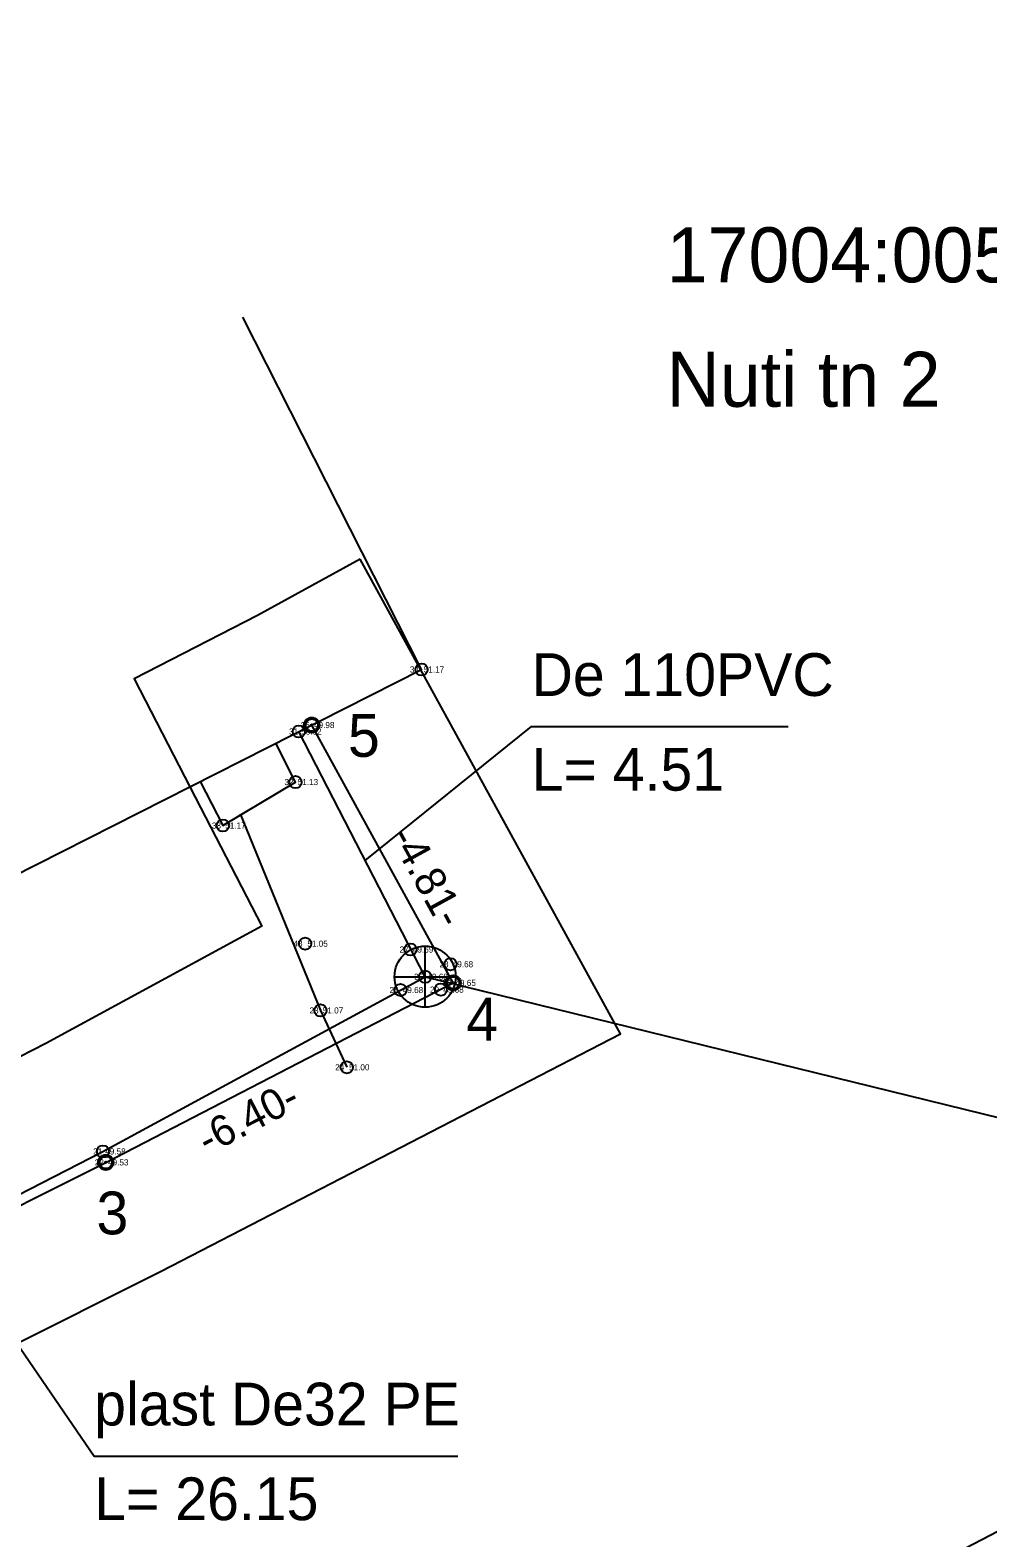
# Model space of a CAD drawing. Extents: x 643353 to 643456, y 6457579 to 6457724.
# Drawn here: x 643401.41 to 643417.09, y 6457667.87 to 6457692.55 of the extents above; entities that cross this region are included whole.
import ezdxf

# ---------------------------------------------------------------- set-up
doc = ezdxf.new("R2010")
doc.units = 0
for name, color, linetype in [('ABIJOONIS', 7, 'Continuous'), ('HOONE', 7, 'Continuous'), ('JOONSIDE', 7, 'Continuous'), ('KKAEV', 7, 'Continuous'), ('KOORDPUNKT', 7, 'Continuous'), ('KTRASS', 7, 'Continuous'), ('MOOTKORG', 7, 'Continuous'), ('MOOTMPUNKT', 7, 'Continuous'), ('MOOTNR', 7, 'Continuous'), ('MOOTPIIR', 7, 'Continuous'), ('PIIR', 7, 'Continuous'), ('RAJATIS', 7, 'Continuous'), ('VTRASS', 7, 'Continuous')]:
    doc.layers.add(name, color=color, linetype=linetype)

msp = doc.modelspace()

# ---------------------------------------------------------------- linework, layer by layer
at = {"layer": 'ABIJOONIS'}
msp.add_lwpolyline([(643407.878, 6457677.055), (643417.92, 6457674.586)], dxfattribs=at)
at = {"layer": 'HOONE'}
msp.add_lwpolyline([(643393.521, 6457681.151), (643396.064, 6457676.13), (643407.818, 6457682.084), (643404.897, 6457687.851)], dxfattribs=at)
at = {"layer": 'KKAEV'}
for p, q in [((643407.878, 6457676.555), (643407.878, 6457677.555)), ((643407.378, 6457677.055), (643408.378, 6457677.055))]:
    msp.add_line(p, q, dxfattribs=at)
msp.add_circle((643407.878, 6457677.055), 0.5, dxfattribs=at)
at = {"layer": 'KOORDPUNKT'}
for centre, radius in [((643406.022, 6457681.174), 0.125), ((643406.022, 6457681.174), 0.0125), ((643406.022, 6457681.174), 0.011), ((643406.022, 6457681.174), 0.00955), ((643406.022, 6457681.174), 0.00807), ((643406.022, 6457681.174), 0.00659), ((643406.022, 6457681.174), 0.00511), ((643406.022, 6457681.174), 0.00363), ((643406.022, 6457681.174), 0.00215), ((643408.336, 6457676.954), 0.125), ((643408.336, 6457676.954), 0.0125), ((643408.336, 6457676.954), 0.011), ((643408.336, 6457676.954), 0.00955), ((643408.336, 6457676.954), 0.00807), ((643408.336, 6457676.954), 0.00659), ((643408.336, 6457676.954), 0.00511), ((643408.336, 6457676.954), 0.00363), ((643408.336, 6457676.954), 0.00215), ((643402.652, 6457674.016), 0.125), ((643402.652, 6457674.016), 0.0125), ((643402.652, 6457674.016), 0.011), ((643402.652, 6457674.016), 0.00955), ((643402.652, 6457674.016), 0.00807), ((643402.652, 6457674.016), 0.00659), ((643402.652, 6457674.016), 0.00511), ((643402.652, 6457674.016), 0.00363), ((643402.652, 6457674.016), 0.00215)]:
    msp.add_circle(centre, radius, dxfattribs=at)
at = {"layer": 'KTRASS'}
for points in [[(643407.878, 6457677.055), (643405.812, 6457681.068)], [(643406.899, 6457678.956), (643409.62, 6457681.15), (643413.82, 6457681.15)], [(643389.143, 6457668.046), (643389.355, 6457668.108), (643391.979, 6457669.153), (643395.365, 6457670.577), (643397.44, 6457671.544), (643402.606, 6457674.195), (643407.878, 6457677.055)]]:
    msp.add_lwpolyline(points, dxfattribs=at)
at = {"layer": 'MOOTMPUNKT'}
for centre in [(643407.818, 6457682.084), (643406.022, 6457681.174), (643405.812, 6457681.068), (643405.755, 6457680.241), (643404.569, 6457679.529), (643405.913, 6457677.596), (643407.64, 6457677.5), (643408.292, 6457677.259), (643407.878, 6457677.055), (643408.336, 6457676.954), (643407.474, 6457676.837), (643408.137, 6457676.844), (643406.166, 6457676.503), (643406.595, 6457675.572), (643402.606, 6457674.195), (643402.652, 6457674.016)]:
    msp.add_circle(centre, 0.1, dxfattribs=at)
at = {"layer": 'MOOTPIIR'}
msp.add_lwpolyline([(643406.814, 6457683.889), (643405.136, 6457682.969), (643403.118, 6457681.93), (643404.034, 6457680.152), (643405.204, 6457677.88), (643401.672, 6457675.964), (643396.561, 6457673.341), (643394.555, 6457672.406), (643391.221, 6457671.004), (643388.703, 6457670.001), (643388.582, 6457669.966), (643386.662, 6457669.404), (643386.882, 6457668.651), (643386.538, 6457668.489), (643387.574, 6457666.286), (643387.785, 6457665.565), (643387.897, 6457665.598), (643388.24, 6457664.869), (643390.05, 6457665.72), (643398.25, 6457669.576), (643403.559, 6457672.233), (643411.075, 6457676.118), (643407.775, 6457682.136)], close=True, dxfattribs=at)
at = {"layer": 'PIIR'}
msp.add_lwpolyline([(643376.9, 6457691.94), (643395.71, 6457656.75), (643447.23, 6457683.61), (643429.42, 6457720.08)], close=True, dxfattribs=at)
at = {"layer": 'RAJATIS'}
msp.add_lwpolyline([(643404.197, 6457680.25), (643404.569, 6457679.529), (643405.755, 6457680.241), (643405.433, 6457680.876)], dxfattribs=at)
at = {"layer": 'VTRASS'}
for points in [[(643389.199, 6457667.53), (643397.377, 6457671.375), (643402.652, 6457674.016), (643408.336, 6457676.954), (643406.022, 6457681.174)], [(643404.853, 6457679.719), (643406.166, 6457676.503), (643406.595, 6457675.572)], [(643400.057, 6457672.717), (643402.462, 6457669.21), (643408.412, 6457669.21)]]:
    msp.add_lwpolyline(points, dxfattribs=at)

# ---------------------------------------------------------------- texts
at = {"layer": 'JOONSIDE'}
for s, rotation, p in [('-4.81-', 298.74, (643407.287, 6457679.345)), ('-6.40-', 27.3332, (643404.314, 6457674.13))]:
    msp.add_text(s, height=0.5, rotation=rotation, dxfattribs=at).set_placement(p)
at = {"layer": 'KOORDPUNKT'}
for s, p in [('5 ', (643406.615, 6457680.654)), ('4 ', (643408.552, 6457676.01)), ('3 ', (643402.5, 6457672.838))]:
    msp.add_text(s, height=0.7, dxfattribs=at).set_placement(p)
at = {"layer": 'KTRASS'}
for s, p in [('De 110PVC', (643409.62, 6457681.65)), ('L= 4.51', (643409.62, 6457680.1))]:
    msp.add_text(s, height=0.7, dxfattribs=at).set_placement(p)
at = {"layer": 'MOOTKORG'}
for s, p in [(' 51.17', (643407.818, 6457682.034)), (' 49.98', (643406.022, 6457681.124)), (' 50.02', (643405.812, 6457681.018)), (' 51.13', (643405.755, 6457680.191)), (' 51.17', (643404.569, 6457679.479)), (' 51.05', (643405.913, 6457677.546)), (' 49.69', (643407.64, 6457677.45)), (' 49.68', (643408.292, 6457677.209)), (' 49.68', (643407.878, 6457677.005)), (' 49.65', (643408.336, 6457676.904)), (' 49.68', (643407.474, 6457676.787)), (' 49.68', (643408.137, 6457676.794)), (' 51.07', (643406.166, 6457676.453)), (' 51.00', (643406.595, 6457675.522)), (' 49.58', (643402.606, 6457674.145)), (' 49.53', (643402.652, 6457673.966))]:
    msp.add_text(s, height=0.1, dxfattribs=at).set_placement(p)
at = {"layer": 'MOOTNR'}
for s, p in [('34 ', (643407.628, 6457682.034)), ('35 ', (643405.842, 6457681.124)), ('31 ', (643405.652, 6457681.018)), ('32 ', (643405.575, 6457680.191)), ('33 ', (643404.389, 6457679.479)), ('48 ', (643405.723, 6457677.546)), ('27 ', (643407.46, 6457677.45)), ('28 ', (643408.112, 6457677.209)), ('25 ', (643407.698, 6457677.005)), ('30 ', (643408.156, 6457676.904)), ('26 ', (643407.294, 6457676.787)), ('29 ', (643407.957, 6457676.794)), ('23 ', (643405.986, 6457676.453)), ('24 ', (643406.405, 6457675.522)), ('21 ', (643402.446, 6457674.145)), ('22 ', (643402.472, 6457673.966))]:
    msp.add_text(s, height=0.1, dxfattribs=at).set_placement(p)
at = {"layer": 'PIIR'}
for s, p in [('17004:005:0001', (643411.83, 6457688.42)), ('Nuti tn 2 ', (643411.83, 6457686.383))]:
    msp.add_text(s, height=0.9, dxfattribs=at).set_placement(p)
at = {"layer": 'VTRASS'}
for s, p in [('plast De32 PE', (643402.462, 6457669.71)), ('L= 26.15', (643402.462, 6457668.16))]:
    msp.add_text(s, height=0.7, dxfattribs=at).set_placement(p)

doc.saveas('drawing.dxf')
